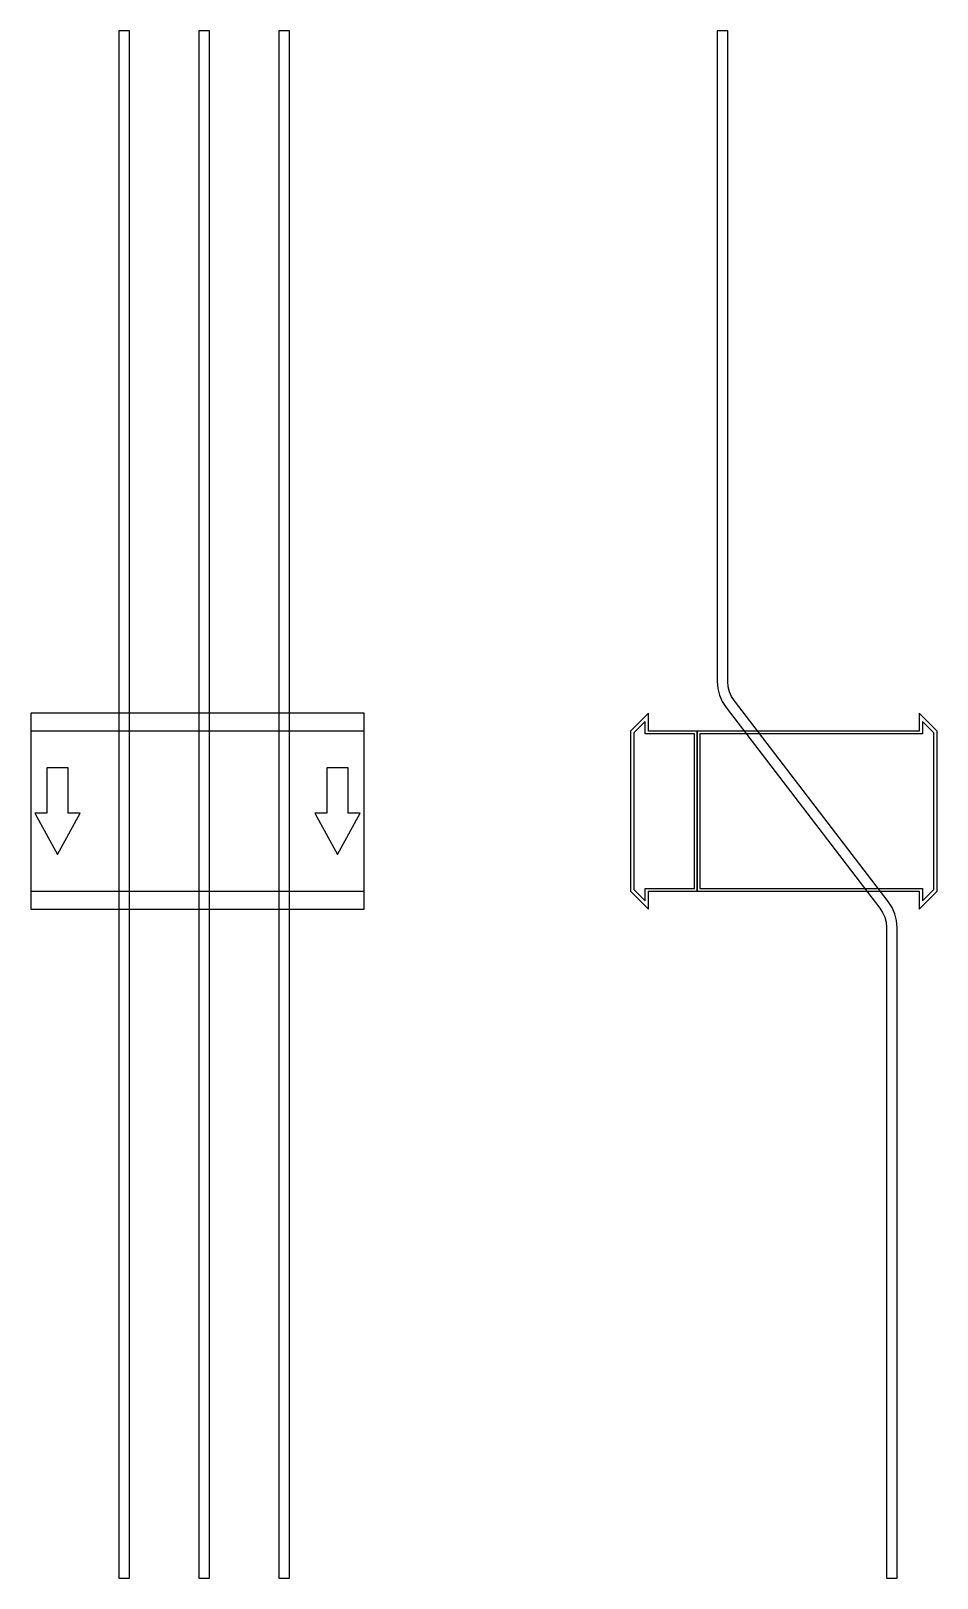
# Model space of a CAD drawing. Extents: x 0 to 680, y -575 to 585.
import ezdxf

# ---------------------------------------------------------------- set-up
doc = ezdxf.new("R2010")
doc.units = 0
doc.layers.add('Halfen', color=7, linetype='CONTINUOUS')

msp = doc.modelspace()

# ---------------------------------------------------------------- linework, layer by layer
at = {"layer": 'Halfen', "color": 7}
for points in [[(74, -575.304), (74, 585.215), (66, 585.215), (66, -575.304)], [(134, -575.304), (134, 585.215), (126, 585.215), (126, -575.304)], [(194, -575.304), (194, 585.215), (186, 585.215), (186, -575.304)], [(650, -575.304), (650, -87.304), (649.573, -82.091), (648.302, -77.018), (646.221, -72.219), (643.387, -67.824), (527.96, 82.605), (525.834, 85.902), (524.274, 89.501), (523.321, 93.306), (523, 97.215), (523, 585.215), (515, 585.215), (515, 97.215), (515.427, 92.002), (516.698, 86.929), (518.779, 82.13), (521.613, 77.735), (637.04, -72.694), (639.166, -75.99), (640.726, -79.589), (641.679, -83.394), (642, -87.304), (642, -575.304)], [(0, -73.5), (250, -73.5), (250, 73.5), (0, 73.5)], [(500, -60), (500, 60), (463.5, 60), (463.5, 73.5), (450, 60), (450, -60), (463.5, -73.5), (463.5, -60)], [(680, -60), (680, 60), (666.5, 73.5), (666.5, 60), (500, 60), (500, -60), (666.5, -60), (666.5, -73.5)], [(0, -60), (250, -60), (250, 60), (0, 60)], [(498, -58), (498, 58), (461, 58), (461, 67.25), (452.5, 58.75), (452.5, -58.75), (461, -67.25), (461, -58)], [(677.5, -58.75), (677.5, 58.75), (669, 67.25), (669, 58), (502, 58), (502, -58), (669, -58), (669, -67.25)], [(20, -32.5), (37, -1.5), (28, -1.5), (28, 32.5), (12, 32.5), (12, -1.5), (3, -1.5)], [(230, -32.5), (247, -1.5), (238, -1.5), (238, 32.5), (222, 32.5), (222, -1.5), (213, -1.5)]]:
    msp.add_lwpolyline(points, close=True, dxfattribs=at)

doc.saveas('drawing.dxf')
